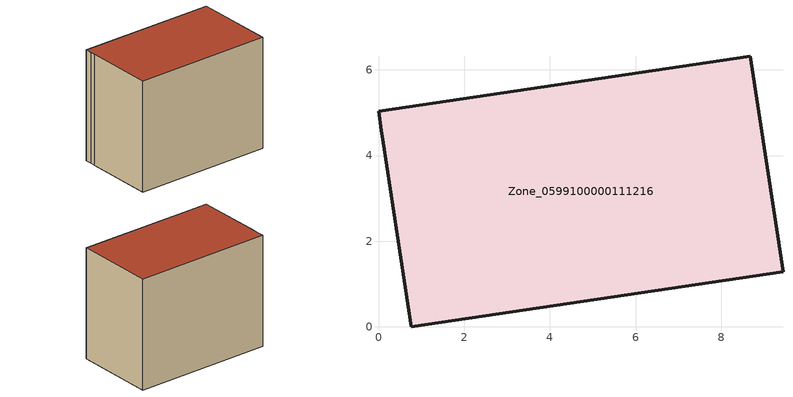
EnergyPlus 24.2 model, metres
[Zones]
Zone_0599100000111216
 floor ground (C_G): 0.77,0 0.11,4.3 0.07,4.59 0,5.03 8.68,6.32 9.44,1.29 z0
 wall outside (C_F): 0.77,0 9.44,1.29 8.68,6.32 0,5.03 0.07,4.59 0.11,4.3 0.77,0 z0:7.05
 roof outside (C_R): 0.11,4.3 0.77,0 9.44,1.29 8.68,6.32 0,5.03 0.07,4.59 z7.05
[BUILDING]
Pand.0599100000111216: North Axis=0; Terrain=City; Loads Convergence Tolerance Value=0.04; Temperature Convergence Tolerance Value=0.4; Solar Distribution=FullExterior; Maximum Number of Warmup Days=25; Minimum Number of Warmup Days=1
[Site:Location]
Rotterdam.The.Hague.AP_ZH_NLD Design_Conditions: Latitude=51.96; Longitude=4.45; Time Zone=1; Elevation=-4.5
[SITE:GROUNDTEMPERATURE:BUILDINGSURFACE]
18, 18, 18, 18, 18, 18, 18, 18, 18, 18, 18, 18
[MATERIAL] Thermal Absorptance=0.9; Solar Absorptance=0.7; Visible Absorptance=0.7
Name | Roughness | Thickness | Conductivity | Density | Specific Heat
G.TI.1946 | MediumSmooth | 0.15 | 1 | 540 | 1210
F.TI.1946 | Rough | 0.3 | 0.857143 | 1920 | 840
R.TI.1946 | MediumRough | 0.2 | 0.1 | 1500 | 1000
[CONSTRUCTION]
C_G: G.TI.1946
C_F: F.TI.1946
C_R: R.TI.1946
[ZONE]
Zone_0599100000111216: Type=1; Multiplier=1; Ceiling Height=Autocalculate; Volume=Autocalculate; Floor Area=autocalculate; Part of Total Floor Area=Yes
[ZONEINFILTRATION:DESIGNFLOWRATE]
Infil_Zone_0599100000111216: Zone or ZoneList or Space or SpaceList=Zone_0599100000111216; Schedule=AlwaysOn; Design Flow Rate Calculation Method=Flow/Area; Flow Rate per Floor Area=0.003; Constant Term Coefficient=1; Temperature Term Coefficient=0; Velocity Term Coefficient=0; Velocity Squared Term Coefficient=0
[HVACTEMPLATE:ZONE:IDEALLOADSAIRSYSTEM]
Zone_0599100000111216: Maximum Heating Supply Air Temperature=50; Minimum Cooling Supply Air Temperature=13; Maximum Heating Supply Air Humidity Ratio=0.0156; Minimum Cooling Supply Air Humidity Ratio=0.0077; Heating Limit=NoLimit; Cooling Limit=NoLimit; Dehumidification Control Type=ConstantSensibleHeatRatio; Cooling Sensible Heat Ratio=0.7; Dehumidification Setpoint=60; Humidification Control Type=None; Humidification Setpoint=30; Outdoor Air Method=None; Outdoor Air Flow Rate per Person=0.00944; Outdoor Air Flow Rate per Zone Floor Area=0; Outdoor Air Flow Rate per Zone=0; Demand Controlled Ventilation Type=None; Outdoor Air Economizer Type=NoEconomizer; Heat Recovery Type=None; Sensible Heat Recovery Effectiveness=0.7; Latent Heat Recovery Effectiveness=0.65
[ZONECONTROL:THERMOSTAT]
ThermostatControl_Zone_0599100000111216: Zone or ZoneList=Zone_0599100000111216; Control Type Schedule=DualSetpointControlType; Control 1=Thermostat_Zone_0599100000111216; Temperature Difference Between Cutout And Setpoint=0
[THERMOSTATSETPOINT:DUALSETPOINT]
Thermostat_Zone_0599100000111216: Heating Setpoint Temperature Schedule=HeatingSetpoint_Zone_0599100000111216; Cooling Setpoint Temperature Schedule=CoolingSetpoint_Zone_0599100000111216
[SCHEDULE:COMPACT]
HeatingSetpoint_Zone_0599100000111216: Through: 12/31, For: AllDays, Until: 24:00, 21
CoolingSetpoint_Zone_0599100000111216: Through: 12/31, For: AllDays, Until: 24:00, 24
DualSetpointControlType: Through: 12/31, For: AllDays, Until: 24:00, 4
AlwaysOn: Through: 12/31, For: AllDays, Until: 24:00, 1
